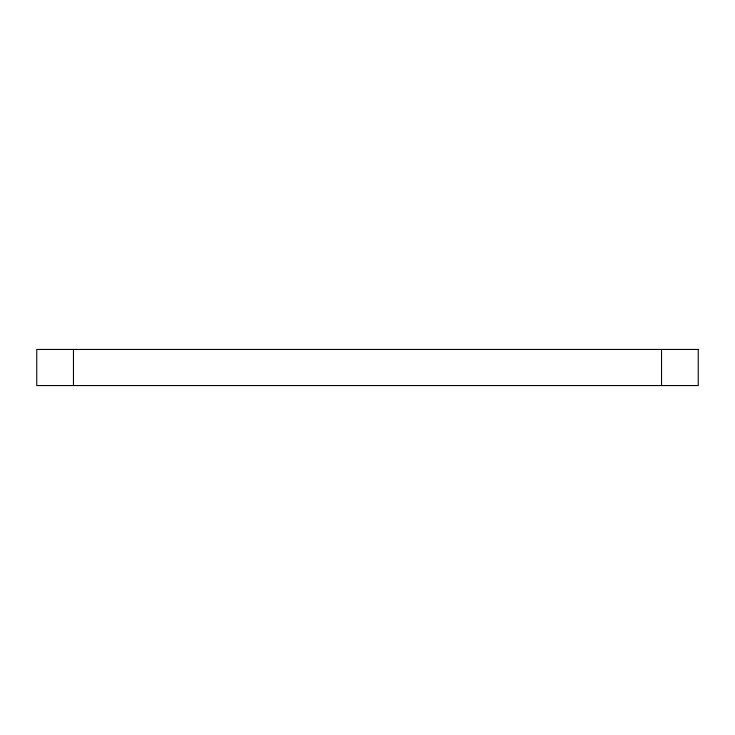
<?xml version="1.0" encoding="UTF-8"?>
<svg xmlns="http://www.w3.org/2000/svg" width="735" height="735" viewBox="0 0 735 735"><rect width="100%" height="100%" fill="white"/><g stroke="black" fill="none" stroke-linecap="round" stroke-linejoin="round"><path stroke-width="1.1" d="M661.537 349.447L661.537 385.553M73.463 349.447L73.463 385.553M698.25 349.447L36.75 349.447L36.75 385.553L698.25 385.553L698.25 349.447"/></g></svg>
